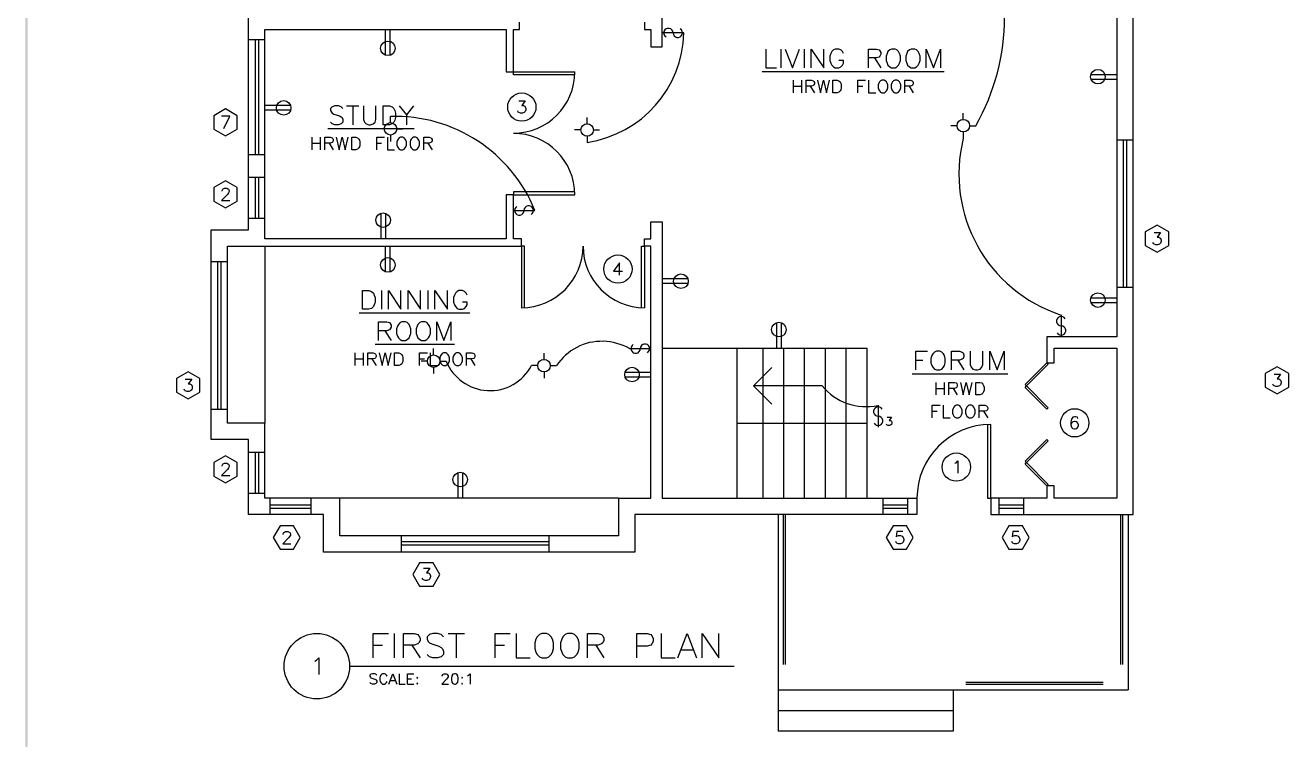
# Paper-space layout 'ISO A1' of a CAD drawing. Extents: x 0 to 817, y 0 to 553.
# Drawn here: x 0 to 308.2, y 186.3 to 360.5 of the extents above; entities that cross this region are included whole.
import ezdxf
from ezdxf.xclip import XClip

# ---------------------------------------------------------------- set-up
doc = ezdxf.new("R2010")
doc.units = 0
doc.header["$XCLIPFRAME"] = 0
for name, color, linetype in [('Appliances', 7, 'Continuous'), ('BDRTXT', 7, 'Continuous'), ('Cabinetry', 7, 'Continuous'), ('DB - Windows', 7, 'Continuous'), ('Deck', 7, 'Continuous'), ('Doors', 7, 'Continuous'), ('Lighting', 7, 'Continuous'), ('Stairs', 7, 'Continuous'), ('Text', 7, 'Continuous'), ('Walls', 7, 'Continuous')]:
    doc.layers.add(name, color=color, linetype=linetype)

# ---------------------------------------------------------------- blocks, each defined once
blk = doc.blocks.new('Viewport4')
at = {"layer": 'Appliances', "color": 6, "linetype": 'Continuous', "lineweight": 25, "true_color": 0xff00ff}
for p, q in [((87.89, 353.18), (87.89, 359.44)), ((89.03, 353.18), (89.03, 359.44)), ((260, 348.52), (266.26, 348.52)), ((260, 347.38), (266.26, 347.38)), ((64.73, 340.9), (58.46, 340.9)), ((64.73, 339.76), (58.46, 339.76)), ((86.74, 314.63), (86.74, 308.39)), ((87.89, 314.63), (87.89, 308.39)), ((87.89, 300.34), (87.89, 306.61)), ((89.03, 300.34), (89.03, 306.61)), ((161.63, 298.65), (155.39, 298.65)), ((161.63, 297.51), (155.39, 297.51)), ((260, 294.03), (266.26, 294.03)), ((260, 292.89), (266.26, 292.89)), ((183.29, 287.96), (183.29, 281.71)), ((184.43, 287.96), (184.43, 281.71)), ((146.33, 275.87), (152.59, 275.87)), ((146.33, 274.73), (152.59, 274.73)), ((105.54, 251.38), (105.54, 245.14)), ((106.68, 251.38), (106.68, 245.14))]:
    blk.add_line(p, q, dxfattribs=at)
for centre in [(88.46, 354.87), (261.69, 347.95), (63.04, 340.33), (87.31, 312.96), (88.46, 302.04), (159.96, 298.08), (261.69, 293.46), (183.86, 286.29), (148.02, 275.3), (106.11, 249.71)]:
    blk.add_circle(centre, 1.78, dxfattribs=at)
at = {"layer": 'BDRTXT', "color": 163, "linetype": 'Continuous', "lineweight": 25, "true_color": 0x5c8ab8}
for points in [[(134.05, 348.39), (119.07, 348.39), (119.07, 349.15), (134.07, 349.15)], [(134.05, 319.9), (119.07, 319.9), (119.07, 319.14), (134.07, 319.14)], [(121.82, 291.62), (121.82, 306.61), (121.08, 306.61), (121.08, 291.6)], [(150.31, 291.62), (150.31, 306.61), (151.07, 306.61), (151.07, 291.6)], [(249.58, 277.82), (244.29, 272.53), (243.93, 272.87), (249.24, 278.18), (249.58, 277.82)], [(249.58, 267.22), (249.24, 266.88), (243.93, 272.17), (244.29, 272.53), (249.58, 267.22)], [(234.76, 263.11), (234.76, 245.14), (235.53, 245.14), (235.53, 263.13)], [(249.58, 259.15), (244.29, 253.84), (243.93, 254.2), (249.24, 259.49), (249.58, 259.15)], [(249.58, 248.52), (249.24, 248.19), (243.93, 253.48), (244.29, 253.84), (249.58, 248.52)]]:
    blk.add_lwpolyline(points, dxfattribs=at)
at = {"layer": 'BDRTXT', "color": 18, "linetype": 'Continuous', "lineweight": 25, "true_color": 0x000000}
for points in [[(120.42, 342.04), (121.99, 342.04), (121.14, 340.9), (121.56, 340.9), (121.86, 340.75), (121.99, 340.62), (122.13, 340.18), (122.13, 339.9), (121.99, 339.48), (121.71, 339.18), (121.29, 339.04), (120.84, 339.04), (120.42, 339.18), (120.27, 339.33), (120.14, 339.61)], [(144.95, 299.52), (144.95, 302.52), (143.53, 300.51), (145.67, 300.51)], [(256.82, 264.61), (256.67, 264.89), (256.25, 265.03), (255.97, 265.03), (255.53, 264.89), (255.25, 264.46), (255.11, 263.74), (255.11, 263.05), (255.25, 262.47), (255.53, 262.18), (255.97, 262.05), (256.1, 262.05), (256.55, 262.18), (256.82, 262.47), (256.97, 262.9), (256.97, 263.05), (256.82, 263.47), (256.55, 263.74), (256.1, 263.89), (255.97, 263.89), (255.53, 263.74), (255.25, 263.47), (255.11, 263.05)], [(226.81, 253.67), (227.08, 253.82), (227.5, 254.24), (227.5, 251.23)]]:
    blk.add_lwpolyline(points, dxfattribs=at)
at = {"layer": 'BDRTXT', "color": 163, "linetype": 'Continuous', "lineweight": 25, "true_color": 0x5c8ab8}
for centre in [(121.14, 340.54), (144.59, 301.02), (256.04, 263.53), (227.14, 252.74)]:
    blk.add_circle(centre, 3.45, dxfattribs=at)
for centre, radius, start, end in [((119.07, 349.15), 14.99, 270, 0), ((119.07, 319.14), 14.99, 0, 90), ((121.08, 306.61), 14.99, 270, 0), ((151.07, 306.61), 14.99, 180.0055, 270), ((235.53, 245.14), 17.99, 90, 180)]:
    blk.add_arc(centre, radius, start, end, dxfattribs=at)
at = {"layer": 'Cabinetry', "color": 93, "linetype": 'Continuous', "lineweight": 25, "true_color": 0x5cb85c}
for p, q in [((58.46, 306.61), (58.46, 263.43)), ((144.72, 245.14), (76.77, 245.14))]:
    blk.add_line(p, q, dxfattribs=at)
at = {"layer": 'DB - Windows', "color": 1, "linetype": 'Continuous', "lineweight": 25, "true_color": 0xff0000}
for p, q in [((160.7, 358.62), (155.37, 358.62)), ((89.09, 336.75), (89.09, 338.27)), ((137.08, 336.47), (137.08, 338)), ((227.31, 335.99), (225.79, 335.99)), ((228.84, 337.51), (228.84, 339.04)), ((230.36, 335.99), (231.89, 335.99)), ((87.57, 335.23), (86.04, 335.23)), ((89.09, 333.7), (89.09, 332.18)), ((90.62, 335.23), (92.14, 335.23)), ((135.55, 334.95), (134.03, 334.95)), ((137.08, 333.43), (137.08, 331.9)), ((138.6, 334.95), (140.13, 334.95)), ((228.84, 334.46), (228.84, 332.94)), ((119, 315.31), (124.34, 315.31)), ((252.71, 289.84), (252.71, 284.51)), ((99.63, 280.11), (99.63, 281.63)), ((126.56, 279.01), (126.56, 280.53)), ((147.39, 281.63), (152.72, 281.63)), ((98.11, 278.58), (96.59, 278.58)), ((101.16, 278.58), (102.68, 278.58)), ((125.03, 277.48), (123.51, 277.48)), ((128.08, 277.48), (129.61, 277.48)), ((99.63, 277.06), (99.63, 275.53)), ((126.56, 275.96), (126.56, 274.43)), ((208.05, 267.81), (208.05, 262.47))]:
    blk.add_line(p, q, dxfattribs=at)
for points in [[(147.39, 281.63), (146.65, 282.03), (145.88, 282.37), (145.1, 282.67), (144.3, 282.92), (143.49, 283.13), (142.67, 283.28), (141.84, 283.39), (140.99, 283.43), (140.17, 283.41), (139.32, 283.37), (138.5, 283.24), (137.67, 283.09), (136.87, 282.86), (136.08, 282.6), (135.3, 282.29), (134.54, 281.93), (133.82, 281.5), (133.12, 281.06), (132.44, 280.55), (131.81, 280), (131.19, 279.43), (130.64, 278.81), (130.11, 278.16), (129.63, 277.48)], [(210.25, 264.89), (211.31, 264.89), (210.74, 264.1), (211.04, 264.1), (211.23, 264.02), (211.31, 263.91), (211.42, 263.62), (211.42, 263.43), (211.31, 263.15), (211.12, 262.94), (210.85, 262.85), (210.55, 262.85), (210.25, 262.94), (210.17, 263.05), (210.06, 263.24)]]:
    blk.add_lwpolyline(points, dxfattribs=at)
for centre in [(89.09, 335.23), (137.08, 334.95), (228.84, 335.99), (99.63, 278.58), (126.56, 277.48)]:
    blk.add_circle(centre, 1.52, dxfattribs=at)
for centre, radius, start, end in [((185.3, 362.49), 53.6, 330.3644, 29.6356), ((132.93, 359.38), 27.77, 278.6023, 358.429), ((156.89, 358.62), 1.14, 359.9835, 239.9854), ((159.18, 358.62), 1.14, 179.9835, 59.9799), ((90.24, 301.48), 36.79, 22.0825, 91.7798), ((264, 324.24), 36.22, 166.1298, 251.8451), ((120.53, 315.31), 1.14, 119.9982, 0), ((122.81, 315.31), 1.14, 299.9982, 180), ((252.71, 288.32), 1.14, 29.9982, 270), ((252.71, 286.03), 1.14, 209.9982, 90), ((148.91, 281.63), 1.14, 119.9982, 0), ((151.2, 281.63), 1.14, 299.9982, 180), ((113.35, 282.86), 11.47, 201.7804, 332.1387), ((205.13, 281.42), 13.93, 219.4904, 282.1014), ((208.05, 266.28), 1.14, 30.0037, 270), ((208.05, 264), 1.14, 209.9982, 90)]:
    blk.add_arc(centre, radius, start, end, dxfattribs=at)
at = {"layer": 'Deck', "color": 4, "linetype": 'Continuous', "lineweight": 25, "true_color": 0x00ffff}
for p, q in [((183.71, 241.14), (183.71, 188.3)), ((184.98, 204.56), (184.98, 241.14)), ((185.49, 204.56), (185.49, 241.14)), ((267.28, 204.56), (267.28, 241.14)), ((267.79, 204.56), (267.79, 241.14)), ((269.06, 241.14), (269.06, 198.46)), ((183.71, 198.46), (269.06, 198.46)), ((262.96, 200.24), (229.43, 200.24)), ((262.96, 199.73), (229.43, 199.73)), ((183.71, 193.38), (226.38, 193.38))]:
    blk.add_line(p, q, dxfattribs=at)
blk.add_lwpolyline([(226.38, 198.46), (226.38, 188.3), (183.71, 188.3)], dxfattribs=at)
at = {"layer": 'Doors', "color": 5, "linetype": 'Continuous', "lineweight": 25, "true_color": 0x0000ff}
for p, q in [((58.46, 356.92), (54.48, 356.92)), ((56.05, 356.92), (56.05, 328.92)), ((56.9, 356.92), (56.9, 328.92)), ((270.26, 332.49), (266.26, 332.49)), ((267.83, 332.49), (267.83, 296.51)), ((268.67, 332.49), (268.67, 296.51)), ((58.46, 328.92), (54.48, 328.92)), ((58.46, 323.39), (54.48, 323.39)), ((56.05, 323.39), (56.05, 313.4)), ((56.9, 323.39), (56.9, 313.4)), ((58.46, 313.4), (54.48, 313.4)), ((49.32, 302.8), (45.34, 302.8)), ((46.91, 302.8), (46.91, 266.81)), ((47.75, 302.8), (47.75, 266.81)), ((270.26, 296.51), (266.26, 296.51)), ((49.32, 266.81), (45.34, 266.81)), ((58.46, 256.34), (54.48, 256.34)), ((56.05, 256.34), (56.05, 246.34)), ((56.9, 256.34), (56.9, 246.34)), ((58.46, 246.34), (54.48, 246.34)), ((59.67, 245.14), (59.67, 241.14)), ((59.67, 243.55), (69.68, 243.55)), ((69.68, 245.14), (69.68, 241.14)), ((209.24, 245.14), (209.24, 241.14)), ((209.24, 243.55), (215.23, 243.55)), ((215.23, 245.14), (215.23, 241.14)), ((237.52, 245.14), (237.52, 241.14)), ((237.52, 243.55), (243.53, 243.55)), ((243.53, 245.14), (243.53, 241.14)), ((59.67, 242.72), (69.68, 242.72)), ((209.24, 242.72), (215.23, 242.72)), ((237.52, 242.72), (243.53, 242.72)), ((91.74, 236.16), (91.74, 232.16)), ((91.74, 234.58), (127.74, 234.58)), ((127.74, 236.16), (127.74, 232.16)), ((91.74, 233.75), (127.74, 233.75))]:
    blk.add_line(p, q, dxfattribs=at)
for points in [[(51.73, 338.44), (48.87, 340.09), (46.02, 338.44), (46.02, 335.14), (48.87, 333.51), (51.73, 335.14), (51.73, 338.44)], [(51.73, 320.92), (48.87, 322.57), (46.02, 320.92), (46.02, 317.61), (48.87, 315.96), (51.73, 317.61), (51.73, 320.92)], [(278.96, 310.1), (276.1, 311.75), (273.25, 310.1), (273.25, 306.82), (276.1, 305.17), (278.96, 306.82), (278.96, 310.1)], [(42.59, 274.33), (39.73, 275.98), (36.87, 274.33), (36.87, 271.03), (39.73, 269.37), (42.59, 271.03), (42.59, 274.33)], [(51.73, 253.86), (48.87, 255.51), (46.02, 253.86), (46.02, 250.56), (48.87, 248.91), (51.73, 250.56), (51.73, 253.86)], [(62.15, 238.41), (60.5, 235.55), (62.15, 232.69), (65.45, 232.69), (67.1, 235.55), (65.45, 238.41), (62.15, 238.41)], [(211.71, 238.41), (210.06, 235.55), (211.71, 232.69), (214.99, 232.69), (216.65, 235.55), (214.99, 238.41), (211.71, 238.41)], [(239.99, 238.41), (238.34, 235.55), (239.99, 232.69), (243.29, 232.69), (244.95, 235.55), (243.29, 238.41), (239.99, 238.41)], [(96.2, 229.43), (94.57, 226.57), (96.2, 223.72), (99.51, 223.72), (101.16, 226.57), (99.51, 229.43), (96.2, 229.43)]]:
    blk.add_lwpolyline(points, dxfattribs=at)
at = {"layer": 'Doors', "color": 18, "linetype": 'Continuous', "lineweight": 25, "true_color": 0x000000}
for points in [[(48.45, 335.31), (49.89, 338.29), (47.88, 338.29)], [(48.03, 320.05), (48.03, 320.2), (48.18, 320.49), (48.3, 320.62), (48.6, 320.77), (49.17, 320.77), (49.45, 320.62), (49.59, 320.49), (49.74, 320.2), (49.74, 319.92), (49.59, 319.63), (49.32, 319.2), (47.88, 317.76), (49.89, 317.76)], [(275.38, 309.95), (276.97, 309.95), (276.1, 308.81), (276.53, 308.81), (276.82, 308.68), (276.97, 308.53), (277.1, 308.11), (277.1, 307.81), (276.97, 307.39), (276.68, 307.09), (276.25, 306.97), (275.83, 306.97), (275.38, 307.09), (275.26, 307.24), (275.11, 307.54)], [(39.03, 274.18), (40.6, 274.18), (39.73, 273.04), (40.18, 273.04), (40.45, 272.89), (40.6, 272.76), (40.75, 272.32), (40.75, 272.04), (40.6, 271.62), (40.3, 271.32), (39.88, 271.17), (39.46, 271.17), (39.03, 271.32), (38.88, 271.47), (38.74, 271.74)], [(48.03, 252.99), (48.03, 253.14), (48.18, 253.44), (48.3, 253.56), (48.6, 253.71), (49.17, 253.71), (49.45, 253.56), (49.59, 253.44), (49.74, 253.14), (49.74, 252.86), (49.59, 252.57), (49.32, 252.14), (47.88, 250.7), (49.89, 250.7)], [(62.95, 236.33), (62.95, 236.48), (63.1, 236.76), (63.23, 236.9), (63.52, 237.05), (64.09, 237.05), (64.37, 236.9), (64.52, 236.76), (64.67, 236.48), (64.67, 236.18), (64.52, 235.91), (64.24, 235.46), (62.8, 234.05), (64.81, 234.05)], [(214.06, 237.05), (212.64, 237.05), (212.5, 235.76), (212.64, 235.91), (213.07, 236.04), (213.49, 236.04), (213.94, 235.91), (214.21, 235.61), (214.36, 235.19), (214.36, 234.89), (214.21, 234.47), (213.94, 234.19), (213.49, 234.05), (213.07, 234.05), (212.64, 234.19), (212.5, 234.32), (212.35, 234.62)], [(242.36, 237.05), (240.92, 237.05), (240.78, 235.76), (240.92, 235.91), (241.35, 236.04), (241.79, 236.04), (242.22, 235.91), (242.49, 235.61), (242.64, 235.19), (242.64, 234.89), (242.49, 234.47), (242.22, 234.19), (241.79, 234.05), (241.35, 234.05), (240.92, 234.19), (240.78, 234.32), (240.65, 234.62)], [(97.16, 228.08), (98.72, 228.08), (97.86, 226.93), (98.3, 226.93), (98.58, 226.79), (98.72, 226.64), (98.87, 226.21), (98.87, 225.94), (98.72, 225.49), (98.43, 225.22), (98, 225.07), (97.58, 225.07), (97.16, 225.22), (97.01, 225.37), (96.86, 225.64)]]:
    blk.add_lwpolyline(points, dxfattribs=at)
at = {"layer": 'Lighting', "color": 1, "linetype": 'Continuous', "lineweight": 25, "true_color": 0xff0000}
blk.add_line((177.66, 272.57), (182.16, 268.06), dxfattribs=at)
blk.add_lwpolyline([(194.38, 272.57), (177.66, 272.57), (182.16, 277.06)], dxfattribs=at)
at = {"layer": 'Stairs', "color": 213, "linetype": 'Continuous', "lineweight": 25, "true_color": 0xc16edd}
for p, q in [((155.39, 281.71), (205.3, 281.71)), ((173.68, 245.14), (173.68, 281.71)), ((179.9, 281.71), (179.9, 245.14)), ((184.98, 281.71), (184.98, 245.14)), ((190.06, 281.71), (190.06, 245.14)), ((195.14, 281.71), (195.14, 245.14)), ((200.22, 281.71), (200.22, 245.14)), ((205.3, 281.71), (205.3, 245.14)), ((173.68, 263.43), (205.3, 263.43))]:
    blk.add_line(p, q, dxfattribs=at)
at = {"layer": 'Text', "color": 18, "linetype": 'Continuous', "lineweight": 25, "true_color": 0x000000}
for p, q in [((184.34, 354.7), (184.34, 350.13)), ((190, 354.7), (190, 350.13)), ((207.2, 352.54), (208.73, 350.13)), ((179.77, 349.22), (224.18, 349.22)), ((187.31, 347.08), (187.31, 344.03)), ((187.31, 345.64), (189.34, 345.64)), ((189.34, 347.08), (189.34, 344.03)), ((191.52, 345.64), (192.54, 344.03)), ((203.14, 345.64), (204.31, 345.64)), ((215.61, 345.64), (216.62, 344.03)), ((78.36, 340.81), (81.41, 340.81)), ((79.88, 340.81), (79.88, 336.24)), ((94.7, 340.81), (92.97, 338.63)), ((69.92, 333.19), (69.92, 330.15)), ((71.95, 333.19), (71.95, 330.15)), ((73.79, 335.31), (94.91, 335.31)), ((69.92, 331.73), (71.95, 331.73)), ((74.13, 331.73), (75.14, 330.15)), ((85.73, 331.73), (86.89, 331.73)), ((98.22, 331.73), (99.23, 330.15)), ((86.87, 295.81), (86.87, 291.24)), ((98.19, 295.81), (98.19, 291.24)), ((81.43, 290.33), (108.42, 290.33)), ((87.74, 286.01), (89.26, 283.62)), ((80.37, 280.57), (80.37, 277.52)), ((82.4, 280.57), (82.4, 277.52)), ((85.35, 282.71), (104.73, 282.71)), ((80.37, 279.11), (82.4, 279.11)), ((84.58, 279.11), (85.6, 277.52)), ((96.2, 279.11), (97.37, 279.11)), ((108.67, 279.11), (109.69, 277.52)), ((217.26, 278.84), (219, 278.84)), ((227.48, 278.84), (229.01, 276.44)), ((216.39, 275.51), (239.68, 275.51)), ((222.15, 273.4), (222.15, 270.35)), ((222.15, 271.94), (224.18, 271.94)), ((224.18, 273.4), (224.18, 270.35)), ((226.36, 271.94), (227.38, 270.35)), ((221.28, 266.35), (222.45, 266.35)), ((233.77, 266.35), (234.79, 264.76))]:
    blk.add_line(p, q, dxfattribs=at)
for points in [[(180.64, 354.7), (180.64, 350.13), (183.24, 350.13)], [(185.42, 354.7), (187.16, 350.13), (188.92, 354.7)], [(191.73, 350.13), (191.73, 354.7), (194.78, 350.13), (194.78, 354.7)], [(199.58, 353.62), (199.35, 354.06), (198.93, 354.49), (198.48, 354.7), (197.62, 354.7), (197.19, 354.49), (196.75, 354.06), (196.54, 353.62), (196.3, 352.96), (196.3, 351.88), (196.54, 351.23), (196.75, 350.78), (197.19, 350.36), (197.62, 350.13), (198.48, 350.13), (198.93, 350.36), (199.35, 350.78), (199.58, 351.23), (199.58, 351.88), (198.48, 351.88)], [(205.68, 350.13), (205.68, 354.7), (207.63, 354.7), (208.28, 354.49), (208.5, 354.28), (208.73, 353.83), (208.73, 353.41), (208.5, 352.96), (208.28, 352.75), (207.63, 352.54), (205.68, 352.54)], [(211.33, 354.7), (210.91, 354.49), (210.46, 354.06), (210.25, 353.62), (210.02, 352.96), (210.02, 351.88), (210.25, 351.23), (210.46, 350.78), (210.91, 350.36), (211.33, 350.13), (212.2, 350.13), (212.64, 350.36), (213.07, 350.78), (213.3, 351.23), (213.51, 351.88), (213.51, 352.96), (213.3, 353.62), (213.07, 354.06), (212.64, 354.49), (212.2, 354.7), (211.33, 354.7)], [(216.12, 354.7), (215.69, 354.49), (215.25, 354.06), (215.04, 353.62), (214.83, 352.96), (214.83, 351.88), (215.04, 351.23), (215.25, 350.78), (215.69, 350.36), (216.12, 350.13), (217.01, 350.13), (217.43, 350.36), (217.87, 350.78), (218.08, 351.23), (218.3, 351.88), (218.3, 352.96), (218.08, 353.62), (217.87, 354.06), (217.43, 354.49), (217.01, 354.7), (216.12, 354.7)], [(219.82, 350.13), (219.82, 354.7), (221.58, 350.13), (223.31, 354.7), (223.31, 350.13)], [(190.5, 344.03), (190.5, 347.08), (191.82, 347.08), (192.24, 346.95), (192.39, 346.8), (192.54, 346.51), (192.54, 346.21), (192.39, 345.94), (192.24, 345.79), (191.82, 345.64), (190.5, 345.64)], [(193.26, 347.08), (194, 344.03), (194.72, 347.08), (195.44, 344.03), (196.18, 347.08)], [(197.04, 344.03), (197.04, 347.08), (198.06, 347.08), (198.48, 346.95), (198.78, 346.66), (198.93, 346.36), (199.08, 345.94), (199.08, 345.2), (198.93, 344.77), (198.78, 344.48), (198.48, 344.18), (198.06, 344.03), (197.04, 344.03)], [(203.14, 344.03), (203.14, 347.08), (205.02, 347.08)], [(205.74, 347.08), (205.74, 344.03), (207.48, 344.03)], [(208.94, 347.08), (208.64, 346.95), (208.37, 346.66), (208.22, 346.36), (208.07, 345.94), (208.07, 345.2), (208.22, 344.77), (208.37, 344.48), (208.64, 344.18), (208.94, 344.03), (209.51, 344.03), (209.81, 344.18), (210.1, 344.48), (210.25, 344.77), (210.4, 345.2), (210.4, 345.94), (210.25, 346.36), (210.1, 346.66), (209.81, 346.95), (209.51, 347.08), (208.94, 347.08)], [(212.14, 347.08), (211.84, 346.95), (211.54, 346.66), (211.42, 346.36), (211.27, 345.94), (211.27, 345.2), (211.42, 344.77), (211.54, 344.48), (211.84, 344.18), (212.14, 344.03), (212.71, 344.03), (213, 344.18), (213.3, 344.48), (213.45, 344.77), (213.58, 345.2), (213.58, 345.94), (213.45, 346.36), (213.3, 346.66), (213, 346.95), (212.71, 347.08), (212.14, 347.08)], [(214.59, 344.03), (214.59, 347.08), (215.9, 347.08), (216.35, 346.95), (216.5, 346.8), (216.62, 346.51), (216.62, 346.21), (216.5, 345.94), (216.35, 345.79), (215.9, 345.64), (214.59, 345.64)], [(77.49, 340.16), (77.07, 340.58), (76.41, 340.81), (75.55, 340.81), (74.89, 340.58), (74.44, 340.16), (74.44, 339.71), (74.68, 339.29), (74.89, 339.06), (75.31, 338.84), (76.62, 338.4), (77.07, 338.19), (77.28, 337.98), (77.49, 337.53), (77.49, 336.88), (77.07, 336.45), (76.41, 336.24), (75.55, 336.24), (74.89, 336.45), (74.44, 336.88)], [(82.51, 340.81), (82.51, 337.53), (82.72, 336.88), (83.17, 336.45), (83.82, 336.24), (84.25, 336.24), (84.9, 336.45), (85.35, 336.88), (85.56, 337.53), (85.56, 340.81)], [(87.29, 336.24), (87.29, 340.81), (88.82, 340.81), (89.47, 340.58), (89.92, 340.16), (90.13, 339.71), (90.34, 339.06), (90.34, 337.98), (90.13, 337.32), (89.92, 336.88), (89.47, 336.45), (88.82, 336.24), (87.29, 336.24)], [(91.21, 340.81), (92.97, 338.63), (92.97, 336.24)], [(73.11, 330.15), (73.11, 333.19), (74.42, 333.19), (74.85, 333.05), (75, 332.9), (75.14, 332.6), (75.14, 332.3), (75, 332.03), (74.85, 331.88), (74.42, 331.73), (73.11, 331.73)], [(75.86, 333.19), (76.58, 330.15), (77.32, 333.19), (78.04, 330.15), (78.76, 333.19)], [(79.63, 330.15), (79.63, 333.19), (80.65, 333.19), (81.09, 333.05), (81.39, 332.75), (81.54, 332.45), (81.66, 332.03), (81.66, 331.29), (81.54, 330.86), (81.39, 330.57), (81.09, 330.27), (80.65, 330.15), (79.63, 330.15)], [(85.73, 330.15), (85.73, 333.19), (87.63, 333.19)], [(88.35, 333.19), (88.35, 330.15), (90.09, 330.15)], [(91.55, 333.19), (91.25, 333.05), (90.96, 332.75), (90.81, 332.45), (90.68, 332.03), (90.68, 331.29), (90.81, 330.86), (90.96, 330.57), (91.25, 330.27), (91.55, 330.15), (92.12, 330.15), (92.42, 330.27), (92.71, 330.57), (92.84, 330.86), (92.99, 331.29), (92.99, 332.03), (92.84, 332.45), (92.71, 332.75), (92.42, 333.05), (92.12, 333.19), (91.55, 333.19)], [(94.74, 333.19), (94.45, 333.05), (94.15, 332.75), (94, 332.45), (93.86, 332.03), (93.86, 331.29), (94, 330.86), (94.15, 330.57), (94.45, 330.27), (94.74, 330.15), (95.32, 330.15), (95.61, 330.27), (95.89, 330.57), (96.04, 330.86), (96.18, 331.29), (96.18, 332.03), (96.04, 332.45), (95.89, 332.75), (95.61, 333.05), (95.32, 333.19), (94.74, 333.19)], [(97.2, 330.15), (97.2, 333.19), (98.51, 333.19), (98.94, 333.05), (99.08, 332.9), (99.23, 332.6), (99.23, 332.3), (99.08, 332.03), (98.94, 331.88), (98.51, 331.73), (97.2, 331.73)], [(82.3, 291.24), (82.3, 295.81), (83.82, 295.81), (84.48, 295.6), (84.92, 295.16), (85.13, 294.71), (85.35, 294.08), (85.35, 292.98), (85.13, 292.32), (84.92, 291.9), (84.48, 291.45), (83.82, 291.24), (82.3, 291.24)], [(88.61, 291.24), (88.61, 295.81), (91.65, 291.24), (91.65, 295.81)], [(93.41, 291.24), (93.41, 295.81), (96.46, 291.24), (96.46, 295.81)], [(99.93, 291.24), (99.93, 295.81), (102.98, 291.24), (102.98, 295.81)], [(107.78, 294.71), (107.55, 295.16), (107.13, 295.6), (106.68, 295.81), (105.81, 295.81), (105.37, 295.6), (104.95, 295.16), (104.73, 294.71), (104.5, 294.08), (104.5, 292.98), (104.73, 292.32), (104.95, 291.9), (105.37, 291.45), (105.81, 291.24), (106.68, 291.24), (107.13, 291.45), (107.55, 291.9), (107.78, 292.32), (107.78, 292.98), (106.68, 292.98)], [(86.21, 283.62), (86.21, 288.19), (88.18, 288.19), (88.84, 287.98), (89.05, 287.75), (89.26, 287.32), (89.26, 286.88), (89.05, 286.46), (88.84, 286.22), (88.18, 286.01), (86.21, 286.01)], [(91.89, 288.19), (91.44, 287.98), (91.02, 287.54), (90.79, 287.09), (90.57, 286.46), (90.57, 285.36), (90.79, 284.7), (91.02, 284.28), (91.44, 283.83), (91.89, 283.62), (92.75, 283.62), (93.18, 283.83), (93.62, 284.28), (93.83, 284.7), (94.07, 285.36), (94.07, 286.46), (93.83, 287.09), (93.62, 287.54), (93.18, 287.98), (92.75, 288.19), (91.89, 288.19)], [(96.67, 288.19), (96.23, 287.98), (95.8, 287.54), (95.59, 287.09), (95.36, 286.46), (95.36, 285.36), (95.59, 284.7), (95.8, 284.28), (96.23, 283.83), (96.67, 283.62), (97.54, 283.62), (97.98, 283.83), (98.41, 284.28), (98.64, 284.7), (98.85, 285.36), (98.85, 286.46), (98.64, 287.09), (98.41, 287.54), (97.98, 287.98), (97.54, 288.19), (96.67, 288.19)], [(100.37, 283.62), (100.37, 288.19), (102.11, 283.62), (103.85, 288.19), (103.85, 283.62)], [(83.57, 277.52), (83.57, 280.57), (84.88, 280.57), (85.3, 280.42), (85.45, 280.28), (85.6, 279.98), (85.6, 279.7), (85.45, 279.41), (85.3, 279.26), (84.88, 279.11), (83.57, 279.11)], [(86.32, 280.57), (87.06, 277.52), (87.78, 280.57), (88.5, 277.52), (89.24, 280.57)], [(90.11, 277.52), (90.11, 280.57), (91.12, 280.57), (91.55, 280.42), (91.84, 280.13), (91.99, 279.85), (92.14, 279.41), (92.14, 278.69), (91.99, 278.24), (91.84, 277.95), (91.55, 277.67), (91.12, 277.52), (90.11, 277.52)], [(96.2, 277.52), (96.2, 280.57), (98.09, 280.57)], [(98.81, 280.57), (98.81, 277.52), (100.54, 277.52)], [(102, 280.57), (101.71, 280.42), (101.43, 280.13), (101.28, 279.85), (101.14, 279.41), (101.14, 278.69), (101.28, 278.24), (101.43, 277.95), (101.71, 277.67), (102, 277.52), (102.58, 277.52), (102.87, 277.67), (103.17, 277.95), (103.32, 278.24), (103.46, 278.69), (103.46, 279.41), (103.32, 279.85), (103.17, 280.13), (102.87, 280.42), (102.58, 280.57), (102, 280.57)], [(105.2, 280.57), (104.9, 280.42), (104.61, 280.13), (104.48, 279.85), (104.33, 279.41), (104.33, 278.69), (104.48, 278.24), (104.61, 277.95), (104.9, 277.67), (105.2, 277.52), (105.77, 277.52), (106.07, 277.67), (106.36, 277.95), (106.51, 278.24), (106.64, 278.69), (106.64, 279.41), (106.51, 279.85), (106.36, 280.13), (106.07, 280.42), (105.77, 280.57), (105.2, 280.57)], [(107.66, 277.52), (107.66, 280.57), (108.97, 280.57), (109.41, 280.42), (109.56, 280.28), (109.69, 279.98), (109.69, 279.7), (109.56, 279.41), (109.41, 279.26), (108.97, 279.11), (107.66, 279.11)], [(217.26, 276.44), (217.26, 281.02), (220.1, 281.02)], [(222.28, 281.02), (221.83, 280.78), (221.39, 280.36), (221.18, 279.92), (220.96, 279.26), (220.96, 278.18), (221.18, 277.52), (221.39, 277.1), (221.83, 276.66), (222.28, 276.44), (223.14, 276.44), (223.57, 276.66), (224.01, 277.1), (224.22, 277.52), (224.43, 278.18), (224.43, 279.26), (224.22, 279.92), (224.01, 280.36), (223.57, 280.78), (223.14, 281.02), (222.28, 281.02)], [(225.96, 276.44), (225.96, 281.02), (227.93, 281.02), (228.58, 280.78), (228.8, 280.57), (229.01, 280.15), (229.01, 279.7), (228.8, 279.26), (228.58, 279.05), (227.93, 278.84), (225.96, 278.84)], [(230.53, 281.02), (230.53, 277.74), (230.76, 277.1), (231.19, 276.66), (231.84, 276.44), (232.29, 276.44), (232.94, 276.66), (233.37, 277.1), (233.58, 277.74), (233.58, 281.02)], [(235.34, 276.44), (235.34, 281.02), (237.07, 276.44), (238.81, 281.02), (238.81, 276.44)], [(225.35, 270.35), (225.35, 273.4), (226.66, 273.4), (227.1, 273.25), (227.23, 273.1), (227.38, 272.8), (227.38, 272.53), (227.23, 272.23), (227.1, 272.08), (226.66, 271.94), (225.35, 271.94)], [(228.12, 273.4), (228.84, 270.35), (229.56, 273.4), (230.28, 270.35), (231.02, 273.4)], [(231.89, 270.35), (231.89, 273.4), (232.9, 273.4), (233.33, 273.25), (233.62, 272.95), (233.77, 272.65), (233.92, 272.23), (233.92, 271.51), (233.77, 271.07), (233.62, 270.77), (233.33, 270.5), (232.9, 270.35), (231.89, 270.35)], [(221.28, 264.76), (221.28, 267.81), (223.16, 267.81)], [(223.91, 267.81), (223.91, 264.76), (225.64, 264.76)], [(227.1, 267.81), (226.81, 267.66), (226.51, 267.36), (226.36, 267.07), (226.21, 266.64), (226.21, 265.92), (226.36, 265.48), (226.51, 265.18), (226.81, 264.91), (227.1, 264.76), (227.67, 264.76), (227.97, 264.91), (228.25, 265.18), (228.39, 265.48), (228.54, 265.92), (228.54, 266.64), (228.39, 267.07), (228.25, 267.36), (227.97, 267.66), (227.67, 267.81), (227.1, 267.81)], [(230.28, 267.81), (230, 267.66), (229.71, 267.36), (229.56, 267.07), (229.41, 266.64), (229.41, 265.92), (229.56, 265.48), (229.71, 265.18), (230, 264.91), (230.28, 264.76), (230.87, 264.76), (231.17, 264.91), (231.44, 265.18), (231.59, 265.48), (231.74, 265.92), (231.74, 266.64), (231.59, 267.07), (231.44, 267.36), (231.17, 267.66), (230.87, 267.81), (230.28, 267.81)], [(232.75, 264.76), (232.75, 267.81), (234.07, 267.81), (234.49, 267.66), (234.64, 267.51), (234.79, 267.22), (234.79, 266.94), (234.64, 266.64), (234.49, 266.5), (234.07, 266.35), (232.75, 266.35)]]:
    blk.add_lwpolyline(points, dxfattribs=at)
at = {"layer": 'Walls', "color": 18, "linetype": 'Continuous', "lineweight": 25, "true_color": 0x000000}
for points in [[(144.72, 245.14), (152.59, 245.14), (152.59, 306.61), (151.07, 306.61), (151.07, 308.39), (152.59, 308.39), (152.59, 312.58), (155.39, 312.58), (155.39, 245.14), (217.51, 245.14), (217.51, 241.14), (148.72, 241.14), (148.72, 231.99), (72.77, 231.99), (72.77, 241.14), (54.48, 241.14), (54.48, 259.43), (45.34, 259.43), (45.34, 310.61), (54.48, 310.61), (54.48, 375.25)], [(266.26, 440.72), (266.26, 284.51), (249.24, 284.51), (249.24, 278.18), (251.02, 278.18), (251.02, 281.71), (266.26, 281.71), (266.26, 245.14), (251.02, 245.14), (251.02, 248.19), (249.24, 248.19), (249.24, 245.14), (235.53, 245.14), (235.53, 241.14), (270.26, 241.14), (270.26, 444.72)], [(144.72, 245.14), (144.72, 235.99), (76.77, 235.99), (76.77, 245.14), (58.46, 245.14), (58.46, 263.43), (49.32, 263.43), (49.32, 306.61), (121.08, 306.61), (121.08, 308.39), (119.07, 308.39), (119.07, 319.14), (117.29, 319.14), (117.29, 308.39), (58.46, 308.39), (58.46, 359.44), (117.29, 359.44), (117.29, 349.15), (119.07, 349.15), (119.07, 359.44), (120.59, 359.44), (120.59, 361.22)], [(151.07, 361.22), (151.07, 359.44), (152.59, 359.44), (152.59, 355.25), (155.39, 355.25), (155.39, 460.54)]]:
    blk.add_lwpolyline(points, dxfattribs=at)
blk = doc.blocks.new('Viewport5')
at = {"layer": 'Doors', "color": 5, "linetype": 'Continuous', "lineweight": 25, "true_color": 0x0000ff}
blk.add_lwpolyline([(308.24, 275.53), (305.38, 277.18), (302.52, 275.53), (302.52, 272.23), (305.38, 270.58), (308.24, 272.23), (308.24, 275.53)], dxfattribs=at)
at = {"layer": 'Doors', "color": 18, "linetype": 'Continuous', "lineweight": 25, "true_color": 0x000000}
blk.add_lwpolyline([(304.66, 275.39), (306.25, 275.39), (305.38, 274.24), (305.8, 274.24), (306.1, 274.09), (306.25, 273.95), (306.37, 273.52), (306.37, 273.25), (306.25, 272.8), (305.95, 272.53), (305.53, 272.38), (305.1, 272.38), (304.66, 272.53), (304.53, 272.68), (304.38, 272.95)], dxfattribs=at)
blk = doc.blocks.new('Viewport6')
at = {"linetype": 'Continuous', "lineweight": 25, "true_color": 0x000000}
blk.add_hatch(color=18, dxfattribs=at).paths.add_polyline_path([(0.59, 0), (0, 0), (0, 552), (0.59, 552)])
at = {"color": 18, "linetype": 'Continuous', "lineweight": 25, "true_color": 0x000000}
for p, q in [((90.02, 212.18), (90.02, 206.19)), ((103.17, 212.18), (107.17, 212.18)), ((105.16, 212.18), (105.16, 206.19)), ((84.88, 209.32), (87.17, 209.32)), ((94.3, 209.32), (96.31, 206.19)), ((114.6, 209.32), (116.88, 209.32)), ((139.17, 209.32), (141.16, 206.19)), ((160.02, 208.18), (162.88, 208.18)), ((79.14, 204.18), (172.96, 204.18)), ((89.09, 200.67), (90.28, 200.67)), ((93.26, 201.13), (94.21, 201.13)), ((93.26, 199.82), (94.81, 199.82))]:
    blk.add_line(p, q, dxfattribs=at)
for points in [[(84.88, 206.19), (84.88, 212.18), (88.58, 212.18)], [(92.31, 206.19), (92.31, 212.18), (94.87, 212.18), (95.74, 211.91), (96.01, 211.61), (96.31, 211.04), (96.31, 210.47), (96.01, 209.89), (95.74, 209.62), (94.87, 209.32), (92.31, 209.32)], [(102.03, 211.33), (101.45, 211.91), (100.59, 212.18), (99.44, 212.18), (98.6, 211.91), (98.02, 211.33), (98.02, 210.76), (98.3, 210.19), (98.6, 209.89), (99.17, 209.62), (100.88, 209.05), (101.45, 208.75), (101.73, 208.48), (102.03, 207.9), (102.03, 207.04), (101.45, 206.47), (100.59, 206.19), (99.44, 206.19), (98.6, 206.47), (98.02, 207.04)], [(114.6, 206.19), (114.6, 212.18), (118.3, 212.18)], [(119.74, 212.18), (119.74, 206.19), (123.17, 206.19)], [(126.03, 212.18), (125.46, 211.91), (124.89, 211.33), (124.59, 210.76), (124.31, 209.89), (124.31, 208.48), (124.59, 207.61), (124.89, 207.04), (125.46, 206.47), (126.03, 206.19), (127.17, 206.19), (127.74, 206.47), (128.32, 207.04), (128.59, 207.61), (128.89, 208.48), (128.89, 209.89), (128.59, 210.76), (128.32, 211.33), (127.74, 211.91), (127.17, 212.18), (126.03, 212.18)], [(132.32, 212.18), (131.74, 211.91), (131.17, 211.33), (130.88, 210.76), (130.6, 209.89), (130.6, 208.48), (130.88, 207.61), (131.17, 207.04), (131.74, 206.47), (132.32, 206.19), (133.46, 206.19), (134.03, 206.47), (134.6, 207.04), (134.88, 207.61), (135.17, 208.48), (135.17, 209.89), (134.88, 210.76), (134.6, 211.33), (134.03, 211.91), (133.46, 212.18), (132.32, 212.18)], [(137.16, 206.19), (137.16, 212.18), (139.75, 212.18), (140.59, 211.91), (140.89, 211.61), (141.16, 211.04), (141.16, 210.47), (140.89, 209.89), (140.59, 209.62), (139.75, 209.32), (137.16, 209.32)], [(149.16, 206.19), (149.16, 212.18), (151.73, 212.18), (152.59, 211.91), (152.87, 211.61), (153.17, 211.04), (153.17, 210.19), (152.87, 209.62), (152.59, 209.32), (151.73, 209.05), (149.16, 209.05)], [(155.16, 212.18), (155.16, 206.19), (158.58, 206.19)], [(159.16, 206.19), (161.44, 212.18), (163.73, 206.19)], [(165.17, 206.19), (165.17, 212.18), (169.17, 206.19), (169.17, 212.18)], [(70.68, 205.43), (71.06, 205.62), (71.63, 206.19), (71.63, 202.19)], [(85.77, 201.98), (85.52, 202.21), (85.16, 202.34), (84.69, 202.34), (84.33, 202.21), (84.1, 201.98), (84.1, 201.72), (84.2, 201.49), (84.33, 201.38), (84.56, 201.26), (85.28, 201.03), (85.52, 200.9), (85.64, 200.77), (85.77, 200.54), (85.77, 200.18), (85.52, 199.95), (85.16, 199.82), (84.69, 199.82), (84.33, 199.95), (84.1, 200.18)], [(88.27, 201.72), (88.14, 201.98), (87.91, 202.21), (87.65, 202.34), (87.19, 202.34), (86.95, 202.21), (86.72, 201.98), (86.59, 201.72), (86.47, 201.38), (86.47, 200.77), (86.59, 200.43), (86.72, 200.18), (86.95, 199.95), (87.19, 199.82), (87.65, 199.82), (87.91, 199.95), (88.14, 200.18), (88.27, 200.43)], [(88.73, 199.82), (89.69, 202.34), (90.64, 199.82)], [(91.23, 202.34), (91.23, 199.82), (92.67, 199.82)], [(93.26, 199.82), (93.26, 202.34), (94.81, 202.34)], [(95.63, 201.49), (95.53, 201.38), (95.63, 201.26), (95.76, 201.38), (95.63, 201.49)], [(101.71, 201.72), (101.71, 201.85), (101.84, 202.08), (101.94, 202.21), (102.19, 202.34), (102.66, 202.34), (102.89, 202.21), (103.02, 202.08), (103.15, 201.85), (103.15, 201.62), (103.02, 201.38), (102.79, 201.03), (101.6, 199.82), (103.25, 199.82)], [(104.69, 202.34), (104.33, 202.21), (104.1, 201.85), (103.97, 201.26), (103.97, 200.9), (104.1, 200.31), (104.33, 199.95), (104.69, 199.82), (104.93, 199.82), (105.29, 199.95), (105.52, 200.31), (105.65, 200.9), (105.65, 201.26), (105.52, 201.85), (105.29, 202.21), (104.93, 202.34), (104.69, 202.34)], [(106.6, 201.49), (106.47, 201.38), (106.6, 201.26), (106.7, 201.38), (106.6, 201.49)], [(107.91, 201.85), (108.14, 201.98), (108.5, 202.34), (108.5, 199.82)], [(95.63, 200.07), (95.53, 199.95), (95.63, 199.82), (95.76, 199.95), (95.63, 200.07)], [(106.6, 200.07), (106.47, 199.95), (106.6, 199.82), (106.7, 199.95), (106.6, 200.07)]]:
    blk.add_lwpolyline(points, dxfattribs=at)
blk.add_circle((71.14, 204.18), 7.98, dxfattribs=at)

psp = doc.layouts.new('ISO A1')

# ---------------------------------------------------------------- block references
at = {"layer": 'Stairs', "color": 7, "linetype": 'Continuous', "lineweight": 25}
ref = psp.add_blockref('Viewport5', (0, 0), dxfattribs=at)
XClip(ref).set_block_clipping_path([(301.4833112052, 223.9068756963), (505.2803567914, 455.83612858)])
at = {"layer": 'Text', "color": 7, "linetype": 'Continuous', "lineweight": 25}
ref = psp.add_blockref('Viewport6', (0, 0), dxfattribs=at)
XClip(ref).set_block_clipping_path([(0, 0), (829.4124879777, 558.4124870243)])
at = {"layer": 'Text', "color": 7, "linetype": 'Continuous', "lineweight": 0}
ref = psp.add_blockref('Viewport4', (0, 0), dxfattribs=at)
XClip(ref).set_block_clipping_path([(34.2060683078, 184.8745180877), (281.6285512593, 524.1850888393)])

doc.saveas('drawing.dxf')
